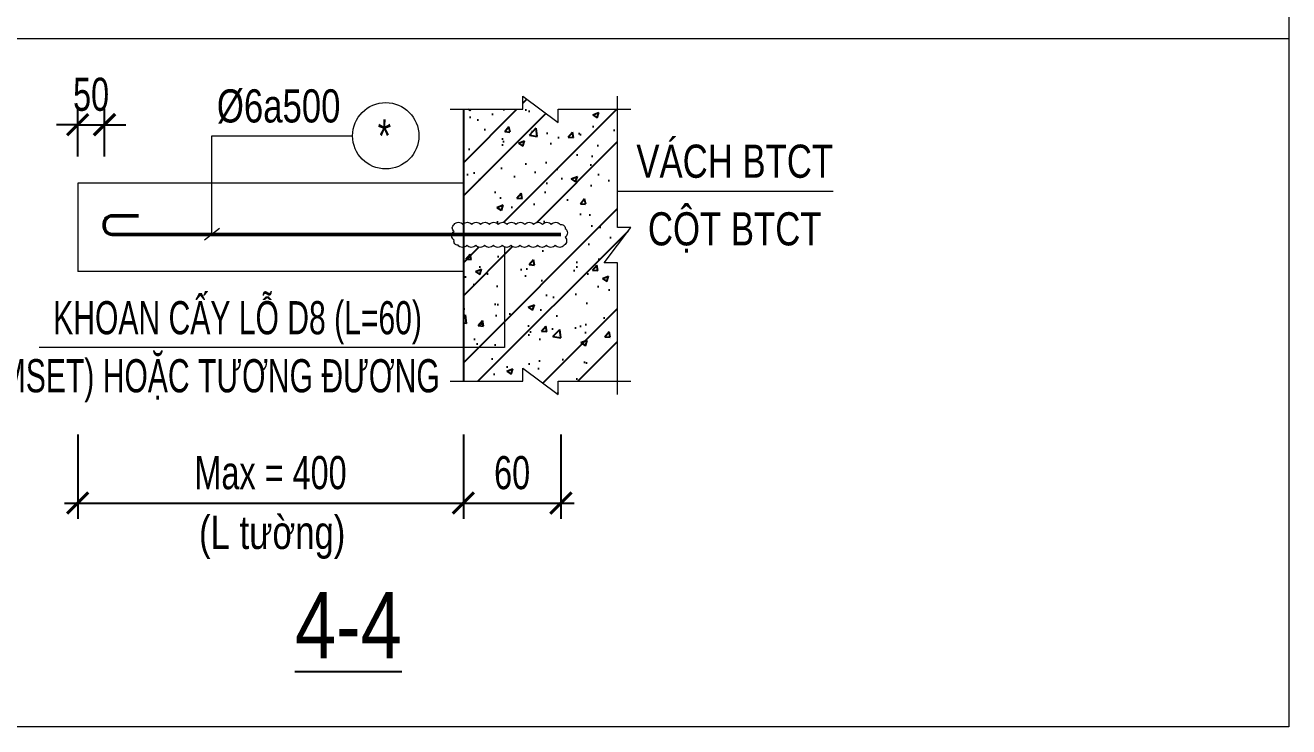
# Model space of a CAD drawing. Header units: millimetres. Extents: x 0 to 84100, y 0 to 158663.
# Drawn here: x 14540 to 16923, y 7555 to 8877 of the extents above; entities that cross this region are included whole.
import ezdxf
from ezdxf.enums import TextEntityAlignment as Align

# ---------------------------------------------------------------- set-up
doc = ezdxf.new("R2010")
doc.units = ezdxf.units.MM
doc.header["$LTSCALE"] = 800
doc.header["$MEASUREMENT"] = 0
doc.linetypes.add('HIDDEN', pattern=[0.375, 0.25, -0.125])
doc.layers.get('DEFPOINTS').update_dxf_attribs({"color": 87})
for name, color, linetype in [('CDC.02.DIM', 1, 'Continuous'), ('CDC.03.BORDER', 3, 'Continuous'), ('CDC.06.TEXT', 2, 'Continuous'), ('CDC.10.HATCH', 9, 'Continuous')]:
    doc.layers.add(name, color=color, linetype=linetype)
for name, color, linetype, lineweight in [('CDC.04.HIDDEN', 8, 'HIDDEN', 15), ('CDC.05.STEEL', 4, 'Continuous', 50), ('CDC.11.NOTE', 8, 'Continuous', 18), ('CDC.14.STEELNUM', 9, 'Continuous', 18)]:
    doc.layers.add(name, color=color, linetype=linetype, lineweight=lineweight)
doc.styles.add('KC_BIGTEXT', font='arial.ttf', dxfattribs={"width": 0.7})
doc.styles.add('KC_SMTEXT', font='arial.ttf', dxfattribs={"width": 0.7})
doc.styles.add('KCS_SMTEXT', font='arial.ttf', dxfattribs={"width": 0.7})
doc.dimstyles.new('KCS_DIM25', dxfattribs={"dimtxt": 62.5, "dimasz": 40, "dimexe": 30, "dimexo": 0, "dimgap": 25, "dimtad": 1, "dimdec": 0, "dimzin": 13, "dimdsep": 46, "dimtxsty": 'KCS_SMTEXT', "dimblk": 'ARCHTICK', "dimcen": 0, "dimdle": 25, "dimclrd": 1, "dimclre": 1, "dimclrt": 2, "dimadec": 0, "dimazin": 0, "dimtfac": 1, "dimtdec": 0, "dimtix": 1, "dimtmove": 2, "dimatfit": 3, "dimfxl": 1, "dimtolj": 1, "dimtzin": 13, "dimarcsym": 0})

# ---------------------------------------------------------------- blocks, each defined once
blk = doc.blocks.new('_ArchTick')
at = {"color": 0, "linetype": 'ByBlock', "const_width": 0.15}
blk.add_lwpolyline([(-0.5, -0.5), (0.5, 0.5)], dxfattribs=at)
blk = doc.blocks.new('*D590')
at = {"layer": 'CDC.02.DIM', "color": 1, "lineweight": -2, "ltscale": 0.5, "transparency": 16777216}
for p, q in [((15366.52516549073, 8105.894612326316), (15366.52516549073, 7946.413274430233)), ((15550.49872729128, 8105.894612326316), (15550.49872729128, 7946.413274430233)), ((15341.52516549073, 7976.413274430233), (15575.49872729128, 7976.413274430233))]:
    blk.add_line(p, q, dxfattribs=at)
at = {"layer": 'DEFPOINTS', "color": 0, "ltscale": 0.5, "transparency": 16777216}
for p in [(15366.52516549073, 8105.894612326316), (15550.49872729128, 8105.894612326316), (15550.49872729128, 7976.413274430233)]:
    blk.add_point(p, dxfattribs=at)
at = {"layer": 'CDC.02.DIM', "color": 1, "lineweight": -2, "ltscale": 0.5, "transparency": 16777216, "xscale": 40, "yscale": 40, "zscale": 40, "rotation": 180}
blk.add_blockref('_ArchTick', (15366.52516549073, 7976.413274430233), dxfattribs=at)
at = {"layer": 'CDC.02.DIM', "color": 1, "lineweight": -2, "ltscale": 0.5, "transparency": 16777216, "xscale": 40, "yscale": 40, "zscale": 40}
blk.add_blockref('_ArchTick', (15550.49872729128, 7976.413274430233), dxfattribs=at)
at = {"layer": 'CDC.02.DIM', "color": 2, "ltscale": 0.5, "transparency": 16777216, "insert": (15458.51194639101, 8033.324086162839), "char_height": 62.5, "attachment_point": 5, "style": 'KCS_SMTEXT'}
blk.add_mtext('\\A1;{\\C7;60}', dxfattribs=at)
blk = doc.blocks.new('*D591')
at = {"layer": 'CDC.02.DIM', "color": 1, "lineweight": -2, "ltscale": 0.5, "transparency": 16777216}
for p, q in [((14639.34599207474, 8105.894612326316), (14639.34599207474, 7946.4132747697)), ((15366.52510119781, 8105.894612326316), (15366.52510119781, 7946.4132747697)), ((14614.34599207474, 7976.4132747697), (15391.52510119781, 7976.4132747697))]:
    blk.add_line(p, q, dxfattribs=at)
at = {"layer": 'DEFPOINTS', "color": 0, "ltscale": 0.5, "transparency": 16777216}
for p in [(14639.34599207474, 8105.894612326316), (15366.52510119781, 8105.894612326316), (15366.52510119781, 7976.4132747697)]:
    blk.add_point(p, dxfattribs=at)
at = {"layer": 'CDC.02.DIM', "color": 1, "lineweight": -2, "ltscale": 0.5, "transparency": 16777216, "xscale": 40, "yscale": 40, "zscale": 40, "rotation": 180}
blk.add_blockref('_ArchTick', (14639.34599207474, 7976.4132747697), dxfattribs=at)
at = {"layer": 'CDC.02.DIM', "color": 1, "lineweight": -2, "ltscale": 0.5, "transparency": 16777216, "xscale": 40, "yscale": 40, "zscale": 40}
blk.add_blockref('_ArchTick', (15366.52510119781, 7976.4132747697), dxfattribs=at)
at = {"layer": 'CDC.02.DIM', "color": 2, "ltscale": 0.5, "transparency": 16777216, "insert": (15002.93554663627, 8033.324086502306), "char_height": 62.5, "attachment_point": 5, "style": 'KCS_SMTEXT'}
blk.add_mtext('\\A1;{\\C7;Max = 400}', dxfattribs=at)
blk = doc.blocks.new('*D592')
at = {"layer": 'CDC.02.DIM', "color": 1, "lineweight": -2, "ltscale": 0.5, "transparency": 16777216}
for p, q in [((14639.34603057002, 8629.50577584983), (14639.34603057002, 8719.673223898775)), ((14689.79858052723, 8629.50577584983), (14689.79858052723, 8719.673223898775)), ((14639.34603057002, 8689.673223898775), (14599.34603057002, 8689.673223898775)), ((14639.34603057002, 8689.673223898775), (14689.79858052723, 8689.673223898775)), ((14689.79858052723, 8689.673223898775), (14729.79858052723, 8689.673223898775))]:
    blk.add_line(p, q, dxfattribs=at)
at = {"layer": 'DEFPOINTS', "color": 0, "ltscale": 0.5, "transparency": 16777216}
for p in [(14689.79858052723, 8689.673223898775), (14639.34603057002, 8629.50577584983), (14689.79858052723, 8629.50577584983)]:
    blk.add_point(p, dxfattribs=at)
at = {"layer": 'CDC.02.DIM', "color": 1, "lineweight": -2, "ltscale": 0.5, "transparency": 16777216, "xscale": 40, "yscale": 40, "zscale": 40}
blk.add_blockref('_ArchTick', (14639.34603057002, 8689.673223898775), dxfattribs=at)
at = {"layer": 'CDC.02.DIM', "color": 1, "lineweight": -2, "ltscale": 0.5, "transparency": 16777216, "xscale": 40, "yscale": 40, "zscale": 40, "rotation": 180}
blk.add_blockref('_ArchTick', (14689.79858052723, 8689.673223898775), dxfattribs=at)
at = {"layer": 'CDC.02.DIM', "color": 2, "ltscale": 0.5, "transparency": 16777216, "insert": (14664.57230554863, 8746.58403563138), "char_height": 62.5, "attachment_point": 5, "style": 'KCS_SMTEXT'}
blk.add_mtext('\\A1;50', dxfattribs=at)

msp = doc.modelspace()

# ---------------------------------------------------------------- hatches: boundary and pattern name
at = {"layer": 'CDC.10.HATCH', "ltscale": 800}
h = msp.add_hatch(dxfattribs=at)
h.set_pattern_fill('BETONG', color=256, scale=16.66666666666666)
h.set_pattern_definition([(45, (-286978.7650635685, -59345.03226844603), (-94.28090415820631, 94.28090415820634), []), (45, (-286916.2650635685, -59345.03226844603), (-94.28090415820631, 94.28090415820634), []), (49.99999999999999, (-286978.7650635685, -59345.03226844603), (119.5433637667922, -10.45868916376585), [12.5, -137.5]), (355, (-286978.7650635685, -59345.03226844603), (-23.12522226883333, 125.3653556166686), [10, -110]), (100.4514, (-286968.8031169018, -59345.90382511271), (96.41823028567026, 114.9065903434923), [10.62336499999991, -116.8570186666658]), (46.18420000000002, (-286978.7650635685, -59311.69893511254), (177.8735081042741, -27.58650238816968), [18.74999999999988, -206.2499999999991]), (96.63559999999998, (-286963.9422727349, -59313.99781961282), (155.7771175914505, 162.352978483407), [15.93504799999989, -175.2854999999983]), (351.1842, (-286978.7650635685, -59311.69893511254), (155.7769908556045, 162.3531001542208), [15, -165]), (21, (-286962.0983969016, -59320.03226844603), (99.48450868641028, -67.10314844422314), [12.5, -137.5]), (326.0000000000001, (-286962.0983969016, -59320.03226844603), (40.55255532026362, 120.8583408411422), [10, -110]), (71.4514, (-286953.8080247352, -59325.62420277912), (140.0371047635817, 53.75508278499206), [10.623365, -116.8570186666667]), (37.50000000000001, (-286978.7650635685, -59345.03226844603), (2.026642552881778, 55.48230897188525), [0, -108.6666666666667, 0, -111.6666666666667, 0, -110.4166666666667]), (7.499999999999999, (-286978.7650635685, -59345.03226844603), (43.84492290702477, 65.7352853137267), [0, -63.66666666666666, 0, -106.1666666666667, 0, -42.08333333333333]), (327.5, (-287015.9317302351, -59345.03226844603), (88.97040602873484, -3.7591452890633), [0, -41.66666666666666, 0, -130, 0, -172.5]), (317.5, (-287032.5983969016, -59345.03226844603), (97.19769489039771, 16.68416372205294), [0, -54.16666666666666, 0, -86.33333333333333, 0, -122.5])])
h.paths.add_polyline_path([(15657.39540725333, 8718.711499550875), (15545.29366743743, 8718.71154088623), (15545.29365821874, 8693.71154088623), (15478.62700998869, 8743.711565468024), (15478.62700077046, 8718.711565468024), (15366.5254500461, 8718.711606803845), (15366.52533003121, 8502.424685149017, -0.4830721591480699), (15382.43485265776, 8501.47050954777, -0.5205670499999958), (15399.10151932427, 8501.47050954777, -0.520567049999999), (15415.76818599079, 8501.47050954777, -0.5205670500000054), (15432.43485265776, 8501.47050954777, -0.5205670499999948), (15449.10151932427, 8501.47050954777, -0.5205670500000054), (15465.76818599079, 8501.47050954777, -0.5205670499999948), (15482.43485265776, 8501.47050954777, -0.5205670500000054), (15499.10151932427, 8501.47050954777, -0.5205670500000005), (15515.76818599079, 8501.47050954777, -0.5205670500000014), (15532.43485265776, 8501.47050954777, -0.5205670499999916), (15549.10151932427, 8501.47050954777, -0.5205670500000151), (15558.41845512289, 8494.120778680342, -0.5205670499999938), (15558.41845512289, 8477.454112013365, -0.520567049999997), (15556.57128680583, 8462.634613663919, -0.5205670499999997), (15539.90462013932, 8462.634613663919, -0.5205670499999985), (15523.23795347281, 8462.634613663919, -0.5205670499999958), (15506.57128680583, 8462.634613663919, -0.5205670499999999), (15489.90462013932, 8462.634613663919, -0.5205670499999999), (15473.23795347281, 8462.634613663919, -0.5205670499999999), (15456.57128680583, 8462.634613663919, -0.3596088837539871), (15444.08134187937, 8459.184474140435), (15444.08134187937, 8269.431955308683), (15366.52520074688, 8269.431955308683), (15366.52516549073, 8205.894612326316), (15478.62685849277, 8205.894612326316), (15478.62685849277, 8230.894612326316), (15545.29352515928, 8180.894612326316), (15545.29352515928, 8205.894612326316), (15657.39521816179, 8205.894612326316), (15657.3953004162, 8428.969722604874), (15632.3953004162, 8428.96973182357), (15682.39532499846, 8495.63638005362), (15657.39532499846, 8495.636389271851)])
h.paths.add_polyline_path([(15444.08134187937, 8459.184474140435, -0.1355779090359651), (15439.90462013932, 8462.634613663919, -0.5205670499999918), (15423.23795347281, 8462.634613663919, -0.5205670499999999), (15406.57128680583, 8462.634613663919, -0.5205670499999999), (15389.90462013932, 8462.634613663919, -0.5205670499999999), (15373.23795347281, 8462.634613663919, -0.2026941211668892), (15366.52530561752, 8458.426480724505), (15366.52520074688, 8269.431955308683), (15444.08134187937, 8269.431955308683)], flags=17)

# ---------------------------------------------------------------- linework, layer by layer
at = {"layer": 'CDC.03.BORDER', "linetype": 'Continuous', "ltscale": 20}
msp.add_line((15366.5254500461, 8718.711606803845), (15366.52516549073, 8205.894612326316), dxfattribs=at)
at = {"layer": 'CDC.04.HIDDEN', "ltscale": 800}
for p, q in [((15366.52535882771, 8579.50577584983), (14639.34603057002, 8579.50577584983)), ((14639.34603057002, 8579.50577584983), (14639.34603055978, 8412.839472476888))]:
    msp.add_line(p, q, dxfattribs=at)
msp.add_lwpolyline([(15366.52523542747, 8412.839472476888), (14639.34603055978, 8412.839472476888)], dxfattribs=at)
at = {"layer": 'CDC.05.STEEL'}
msp.add_lwpolyline([(14753.78572776627, 8518.030572437245), (14704.43083246603, 8518.030572437245, 0.414213562373095), (14689.43083246603, 8503.030572437245), (14689.43083246603, 8497.82441606422, 0.414213562373095), (14704.43083246603, 8482.82441606422), (15550.49876578657, 8482.82441606422)], format="xyb", dxfattribs=at)
at = {"layer": 'CDC.11.NOTE', "color": 2}
for p, q in [((16922.99207783064, 14454.68828522929), (16922.99207783015, 7554.688285229058)), ((16922.99207783064, 7554.688285229058), (2322.992077831568, 7554.688285228825))]:
    msp.add_line(p, q, dxfattribs=at)
at = {"layer": 'CDC.11.NOTE'}
for p, q in [((15657.39521816179, 8564.44120797704), (16063.97899332775, 8564.44120797704)), ((15444.08134187937, 8459.184474140435), (15444.08134187937, 8269.431955308683)), ((15444.08134187937, 8269.431955308683), (14566.73740193147, 8269.431955308683))]:
    msp.add_line(p, q, dxfattribs=at)
at = {"layer": 'CDC.11.NOTE', "color": 3}
msp.add_line((14906.61979299776, 8493.761903369363), (14878.49479299776, 8471.886903369363), dxfattribs=at)
at = {"layer": 'CDC.11.NOTE', "color": 2}
for points in [[(2322.992077831568, 8852.173894589796), (16922.99207783025, 8852.17389458933)], [(13572.99207783064, 8852.173894589796), (16922.99207783017, 8852.173894590262)], [(13572.99207783157, 8852.17389458933), (16922.99207782971, 8852.173894589796)]]:
    msp.add_lwpolyline(points, dxfattribs=at)
at = {"layer": 'CDC.11.NOTE', "ltscale": 800}
for points in [[(15341.5254500461, 8718.711616022076), (15478.62700077046, 8718.711565468024), (15478.62700998869, 8743.711565468024), (15545.29365821874, 8693.71154088623), (15545.29366743743, 8718.71154088623), (15682.39521816179, 8718.711490332644)], [(15657.39520894309, 8180.894612326316), (15657.3953004162, 8428.969722604874), (15632.3953004162, 8428.96973182357), (15682.39532499846, 8495.63638005362), (15657.39532499846, 8495.636389271851), (15657.39541647157, 8743.711499550875)], [(15341.52516549073, 8205.894612326316), (15478.62685849277, 8205.894612326316), (15478.62685849277, 8230.894612326316), (15545.29352515928, 8180.894612326316), (15545.29352515928, 8205.894612326316), (15682.39521816179, 8205.894612326316)]]:
    msp.add_lwpolyline(points, dxfattribs=at)
at = {"layer": 'CDC.11.NOTE'}
msp.add_lwpolyline([(14892.55730931919, 8482.82441606422), (14892.55730931919, 8668.709538340598), (15157.73318537131, 8668.709538340598)], dxfattribs=at)
msp.add_lwpolyline([(15349.10151932427, 8501.47050954777, -0.52056705), (15365.76818599079, 8501.47050954777, -0.52056705), (15382.43485265776, 8501.47050954777, -0.52056705), (15399.10151932427, 8501.47050954777, -0.52056705), (15415.76818599079, 8501.47050954777, -0.52056705), (15432.43485265776, 8501.47050954777, -0.52056705), (15449.10151932427, 8501.47050954777, -0.52056705), (15465.76818599079, 8501.47050954777, -0.52056705), (15482.43485265776, 8501.47050954777, -0.52056705), (15499.10151932427, 8501.47050954777, -0.52056705), (15515.76818599079, 8501.47050954777, -0.52056705), (15532.43485265776, 8501.47050954777, -0.52056705), (15549.10151932427, 8501.47050954777, -0.52056705), (15558.41845512289, 8494.120778680342, -0.52056705), (15558.41845512289, 8477.454112013365, -0.52056705), (15556.57128680583, 8462.634613663919, -0.52056705), (15539.90462013932, 8462.634613663919, -0.52056705), (15523.23795347281, 8462.634613663919, -0.52056705), (15506.57128680583, 8462.634613663919, -0.52056705), (15489.90462013932, 8462.634613663919, -0.52056705), (15473.23795347281, 8462.634613663919, -0.52056705), (15456.57128680583, 8462.634613663919, -0.52056705), (15439.90462013932, 8462.634613663919, -0.52056705), (15423.23795347281, 8462.634613663919, -0.52056705), (15406.57128680583, 8462.634613663919, -0.52056705), (15389.90462013932, 8462.634613663919, -0.52056705), (15373.23795347281, 8462.634613663919, -0.52056705), (15356.57128680583, 8462.634613663919, -0.52056705), (15349.10151932427, 8471.83151284841, -0.52056705), (15349.10151932427, 8488.498179515387, -0.52056705)], format="xyb", close=True, dxfattribs=at)
at = {"layer": 'CDC.14.STEELNUM'}
msp.add_circle((15220.23318537131, 8668.709538340598), 62.5, dxfattribs=at)

# ---------------------------------------------------------------- texts
at = {"layer": 'CDC.06.TEXT', "style": 'KC_SMTEXT'}
for s, width, p in [('%%C6a500', 0.75, (15018.27351313636, 8693.844017483323)), ('VÁCH BTCT', 0.75, (15878.32291272834, 8589.575687119766)), ('CỘT BTCT', 0.75, (15878.32291272834, 8462.098338657088)), ('KHOAN CẤY LỖ D8 (L=60)', 0.65, (14940.76901919201, 8294.566434451408)), ('PHỤT KEO HILTI (RAMSET) HOẶC TƯƠNG ĐƯƠNG', 0.65, (14629.07708455417, 8185.122015631321)), ('(L tường)', 0.75, (15006.09041366532, 7889.77968625541))]:
    msp.add_text(s, height=62.5, dxfattribs=dict(at, width=width)).set_placement(p, align=Align.CENTER)
at = {"layer": 'CDC.06.TEXT', "color": 4, "style": 'KC_BIGTEXT', "width": 0.8}
msp.add_text('%%U4-4', height=125, dxfattribs=at).set_placement((15149.88438063852, 7746.120915489766, -7.683519822868083e-07), align=Align.MIDDLE)
at = {"layer": 'CDC.14.STEELNUM', "color": 2, "style": 'KC_SMTEXT', "width": 0.75}
msp.add_text('*', height=62.5, dxfattribs=at).set_placement((15217.67520447114, 8668.709538340598), align=Align.MIDDLE_CENTER)

# ---------------------------------------------------------------- dimensions: what is measured, and where the dimension line sits
at = {"layer": 'CDC.02.DIM', "ltscale": 0.5}
dim = msp.add_linear_dim(base=(14689.79858052723, 8689.673223898775), p1=(14639.34603057002, 8629.50577584983), p2=(14689.79858052723, 8629.50577584983), dimstyle='KCS_DIM25', dxfattribs=at)
dim.commit()
dim.dimension.update_dxf_attribs({"geometry": '*D592', "text_midpoint": (14664.57230554863, 8746.58403563138)})
for base, p1, p2, text, picture, middle in [((15366.52510119781, 7976.4132747697), (14639.34599207474, 8105.894612326316), (15366.52510119781, 8105.894612326316), '{\\C7;Max = 400}', '*D591', (15002.93554663627, 8033.324086502306)), ((15550.49872729128, 7976.413274430233), (15366.52516549073, 8105.894612326316), (15550.49872729128, 8105.894612326316), '{\\C7;60}', '*D590', (15458.51194639101, 8033.324086162839))]:
    dim = msp.add_linear_dim(base=base, p1=p1, p2=p2, angle=359.9999776951635, text=text, dimstyle='KCS_DIM25', dxfattribs=at)
    dim.commit()
    dim.dimension.update_dxf_attribs({"geometry": picture, "text_midpoint": middle})

doc.saveas('drawing.dxf')
